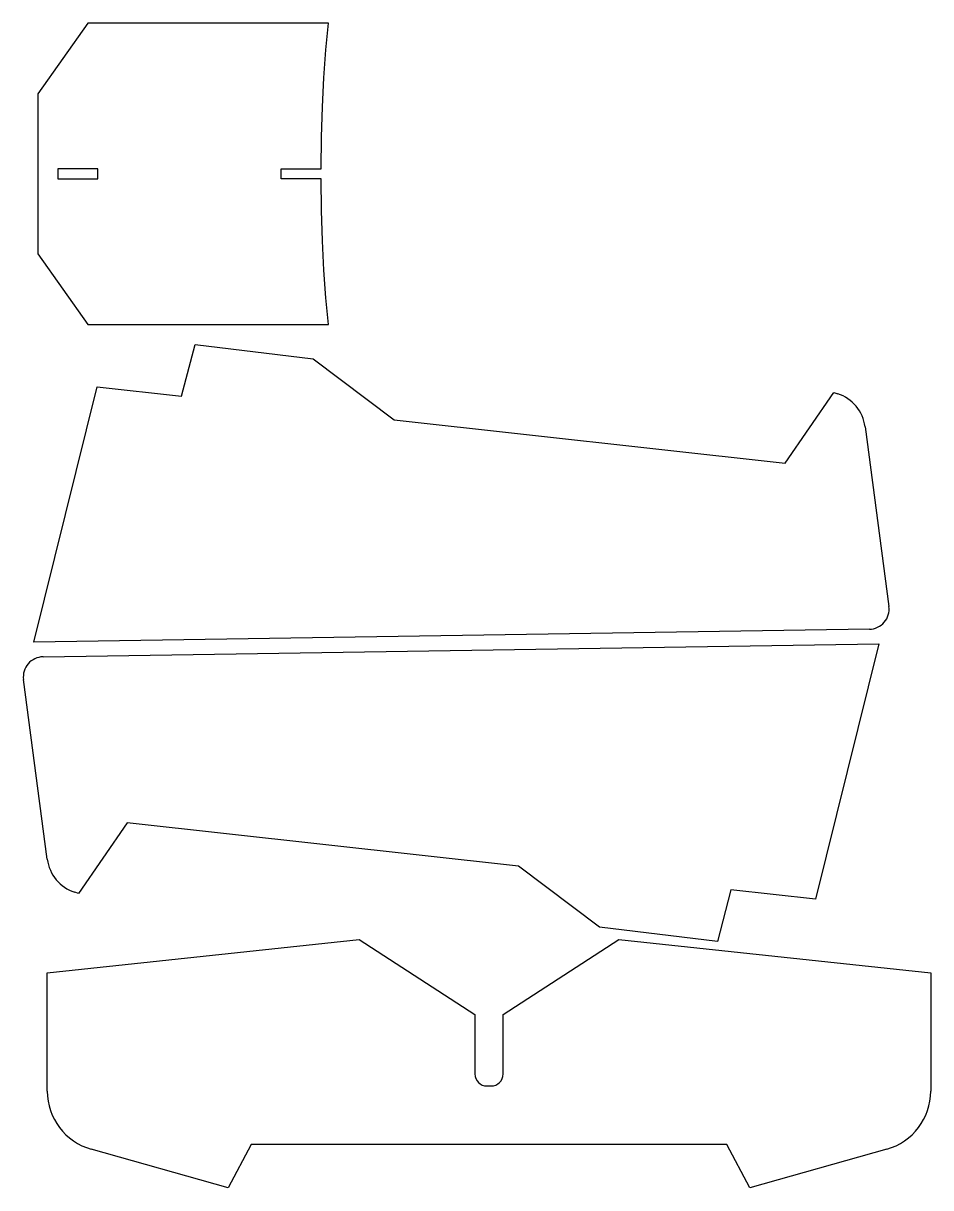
# Model space of a CAD drawing. Extents: x 4 to 456, y 6 to 586.
import ezdxf

# ---------------------------------------------------------------- set-up
doc = ezdxf.new("R2010")
doc.units = 0
doc.layers.get('0').update_dxf_attribs({"linetype": 'CONTINUOUS'})

msp = doc.modelspace()

# ---------------------------------------------------------------- linework, layer by layer
at = {"color": 7, "linetype": 'CONTINUOUS'}
for p, q in [((36.39, 585.94), (11.4, 550.76)), ((156.18, 585.94), (36.39, 585.94)), ((11.4, 550.76), (11.4, 471.12)), ((41.4, 513.44), (21.4, 513.44)), ((21.4, 513.44), (21.4, 508.44)), ((41.4, 508.44), (41.4, 513.44)), ((132.65, 513.44), (152.65, 513.44)), ((132.65, 508.44), (132.65, 513.44)), ((21.4, 508.44), (41.4, 508.44)), ((152.65, 508.44), (132.65, 508.44)), ((11.4, 471.12), (36.39, 435.94)), ((36.39, 435.94), (156.18, 435.94)), ((83.02, 400.3), (89.78, 426.05)), ((89.78, 426.05), (148.55, 418.8)), ((148.55, 418.8), (188.91, 388.52)), ((9.4, 277.82), (40.97, 404.97)), ((40.97, 404.97), (83.02, 400.3)), ((383.78, 366.85), (407.93, 402.06)), ((407.93, 402.06), (409.87, 401.43)), ((188.91, 388.52), (383.78, 366.85)), ((423.53, 385.03), (435.39, 295.53)), ((425.63, 284.21), (9.4, 277.82)), ((14.07, 270.46), (430.31, 276.85)), ((430.31, 276.85), (398.74, 149.7)), ((16.18, 169.64), (4.32, 259.14)), ((55.93, 187.82), (31.78, 152.61)), ((250.8, 166.15), (55.93, 187.82)), ((291.16, 135.87), (250.8, 166.15)), ((31.78, 152.61), (29.84, 153.24)), ((356.68, 154.37), (349.93, 128.62)), ((398.74, 149.7), (356.68, 154.37)), ((349.93, 128.62), (291.16, 135.87)), ((16.19, 113.03), (171.46, 129.61)), ((171.46, 129.61), (229.19, 92.34)), ((243.19, 92.34), (300.92, 129.61)), ((300.92, 129.61), (456.19, 113.03)), ((16.19, 54.15), (16.19, 113.03)), ((456.19, 113.03), (456.19, 54.15)), ((229.19, 92.34), (229.19, 62.74)), ((243.19, 62.74), (243.19, 92.34)), ((235.19, 56.74), (237.19, 56.74)), ((106.26, 6.09), (38.07, 25.27)), ((117.75, 27.53), (106.26, 6.09)), ((354.63, 27.53), (117.75, 27.53)), ((366.12, 6.09), (354.63, 27.53)), ((434.32, 25.27), (366.12, 6.09))]:
    msp.add_line(p, q, dxfattribs=at)
at = {"color": 7, "linetype": 'CONTINUOUS', "flags": 128}
for points in [[(152.65, 513.44), (152.82, 529.19), (153.26, 544.32), (153.97, 558.82), (154.95, 572.69), (156.18, 585.94)], [(156.18, 435.94), (154.95, 449.19), (153.97, 463.07), (153.26, 477.57), (152.82, 492.69), (152.65, 508.44)]]:
    msp.add_lwpolyline(points, dxfattribs=at)
at = {"color": 7, "linetype": 'CONTINUOUS'}
for centre, radius, start, end in [((403.7, 382.4), 20, 7.55107, 72.03918), ((425.48, 294.21), 10, 270.88056, 7.55107), ((14.23, 260.46), 10, 90.88056, 187.55107), ((36.01, 172.27), 20, 187.55107, 252.03918), ((235.19, 62.74), 6, 180, 270), ((237.19, 62.74), 6, 270, 360), ((46.19, 54.15), 30, 180, 254.28615), ((426.19, 54.15), 30, 285.71385, 0)]:
    msp.add_arc(centre, radius, start, end, dxfattribs=at)

doc.saveas('drawing.dxf')
